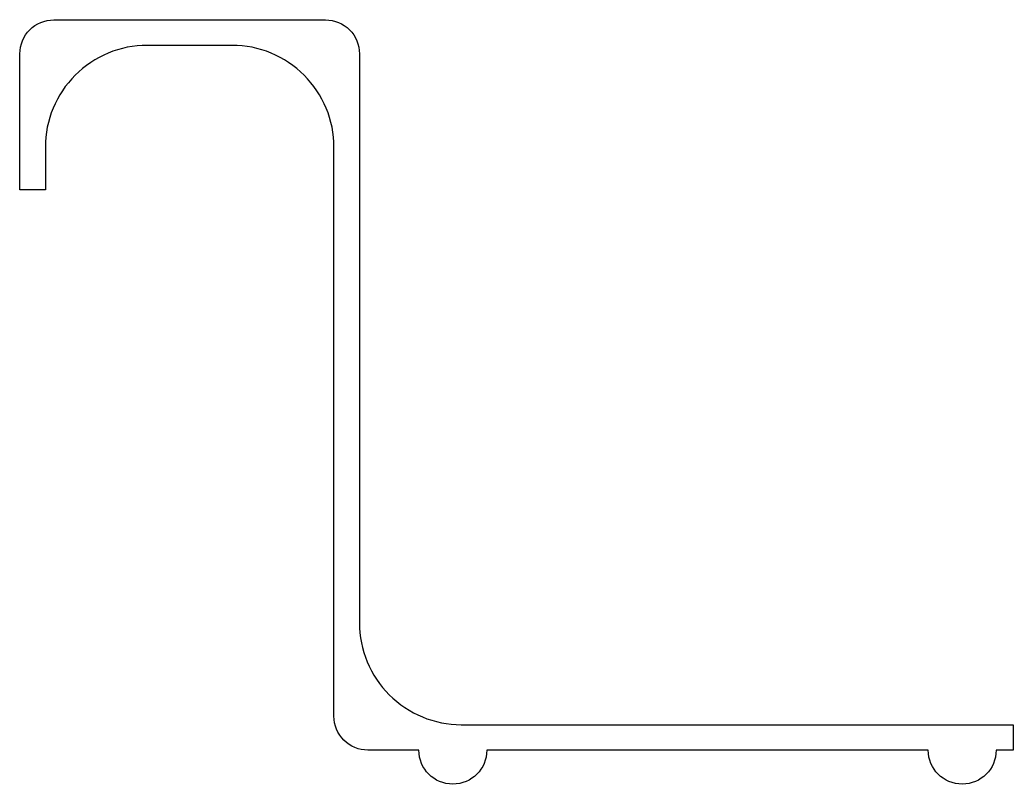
# Model space of a CAD drawing. Extents: x 134 to 192.5, y 189 to 234.
import ezdxf

# ---------------------------------------------------------------- set-up
doc = ezdxf.new("R2010")
doc.units = 0
doc.header["$LTSCALE"] = 15
doc.layers.get('0').update_dxf_attribs({"linetype": 'CONTINUOUS'})

msp = doc.modelspace()

# ---------------------------------------------------------------- linework, layer by layer
msp.add_lwpolyline([(192.532, 190.985), (191.532, 190.985, -1), (187.532, 190.985), (161.532, 190.985, -1), (157.532, 190.985), (154.532, 190.985, -0.414214), (152.532, 192.985), (152.532, 226.485, 0.414214), (146.532, 232.485), (141.532, 232.485, 0.414214), (135.532, 226.485), (135.532, 223.985), (134.032, 223.985), (134.032, 231.985, -0.414214), (136.032, 233.985), (152.032, 233.985, -0.414214), (154.032, 231.985), (154.032, 198.485, 0.414214), (160.032, 192.485), (192.532, 192.485)], format="xyb", close=True)

doc.saveas('drawing.dxf')
